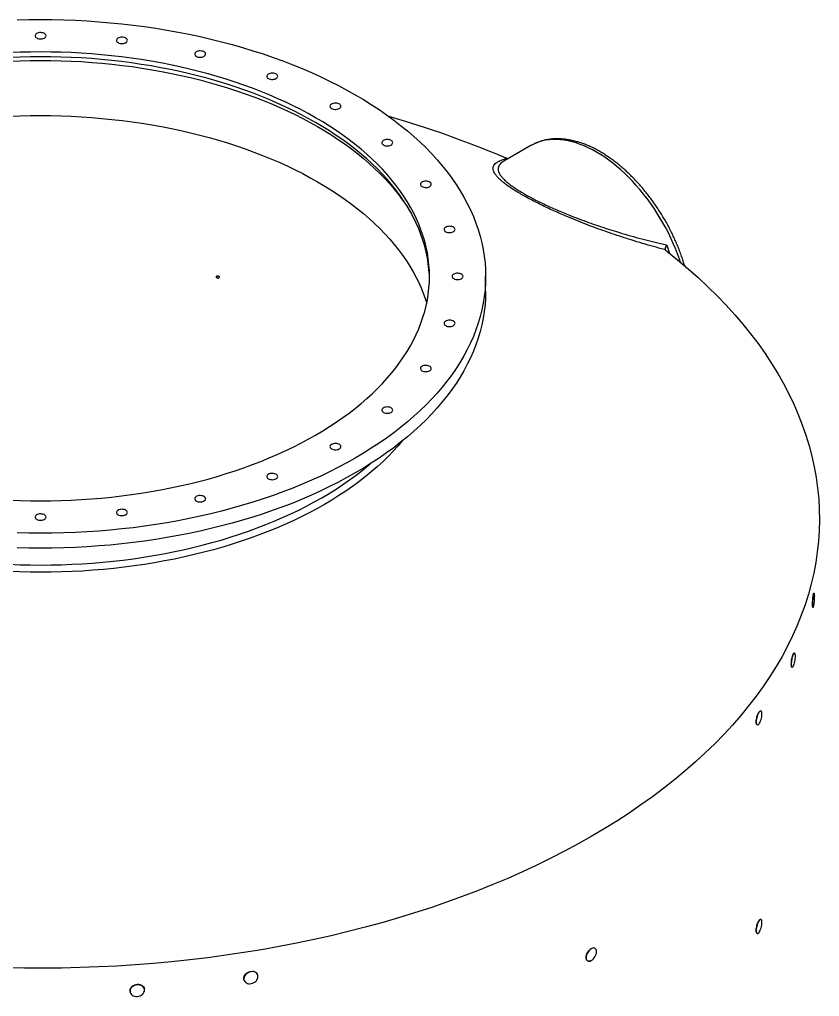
# Model space of a CAD drawing. Header units: millimetres. Extents: x -12403 to 8666, y -15213 to 13435.
# Drawn here: x 6215 to 7345, y 3726 to 5106 of the extents above; entities that cross this region are included whole.
import ezdxf

# ---------------------------------------------------------------- set-up
doc = ezdxf.new("R2010")
doc.units = ezdxf.units.MM

msp = doc.modelspace()

# ---------------------------------------------------------------- linework, layer by layer
at = {"color": 7, "linetype": 'Continuous', "lineweight": 25}
for p, q in [((6937.19, 4927.57), (6899, 4905.52)), ((6903.75, 4909.41), (6905.36, 4909.19)), ((7126.91, 4780.81), (7126.93, 4780.57)), ((6873.42, 4721.87), (6873.42, 4742.9)), ((7336.88, 4295.87), (7336.86, 4295.87)), ((7335.38, 4275.33), (7335.39, 4275.33)), ((7309.13, 4211.15), (7309.12, 4211.16)), ((7305.98, 4190.8), (7306, 4190.79)), ((7261.81, 4129.38), (7261.8, 4129.38)), ((7256.96, 4109.36), (7256.97, 4109.35)), ((7261.81, 3835.01), (7261.8, 3835.02)), ((7256.96, 3814.99), (7256.97, 3814.99)), ((6551.4, 3757.16), (6551.11, 3757.76)), ((6532.58, 3748.76), (6532.86, 3748.17)), ((6371.6, 3732.44), (6371.61, 3732.42)), ((6391.74, 3736.78), (6391.73, 3736.81))]:
    msp.add_line(p, q, dxfattribs=at)
at = {"color": 8, "linetype": 'Continuous', "lineweight": 25}
msp.add_line((7128.99, 4787.23), (7133.18, 4775.03), dxfattribs=at)
at = {"color": 7, "linetype": 'Continuous', "lineweight": 25, "flags": 128}
for points in [[(6212.24, 5105.11), (6228.68, 5105.48), (6245.12, 5105.61), (6261.57, 5105.48), (6278, 5105.11), (6294.42, 5104.49), (6310.8, 5103.62), (6327.13, 5102.5), (6343.41, 5101.14), (6359.62, 5099.53), (6375.75, 5097.68), (6391.8, 5095.58), (6407.74, 5093.25), (6423.57, 5090.67), (6439.28, 5087.85), (6454.85, 5084.8), (6470.28, 5081.51), (6485.56, 5078), (6500.67, 5074.25), (6515.61, 5070.27), (6530.36, 5066.07), (6544.92, 5061.65), (6559.27, 5057.01), (6573.41, 5052.16), (6587.32, 5047.09), (6601, 5041.81), (6614.43, 5036.33), (6627.61, 5030.65), (6640.52, 5024.77), (6653.17, 5018.7), (6665.54, 5012.44), (6677.62, 5006), (6689.4, 4999.37)], [(6239.66, 5079.56), (6240.96, 5078.96), (6242.46, 5078.53), (6244.08, 5078.29), (6245.75, 5078.27), (6247.39, 5078.45), (6248.92, 5078.83), (6250.28, 5079.39), (6251.4, 5080.11), (6252.22, 5080.95), (6252.71, 5081.87), (6252.84, 5082.83), (6252.62, 5083.79), (6252.04, 5084.69), (6251.14, 5085.51), (6249.96, 5086.19), (6248.55, 5086.71), (6246.99, 5087.04), (6245.33, 5087.17), (6243.67, 5087.09), (6242.07, 5086.81), (6240.62, 5086.33), (6239.37, 5085.69), (6238.4, 5084.91), (6237.74, 5084.02), (6237.42, 5083.07), (6237.47, 5082.11), (6237.87, 5081.17), (6238.61, 5080.31), (6239.66, 5079.56)], [(6354.5, 5073.03), (6355.8, 5072.43), (6357.3, 5072), (6358.92, 5071.76), (6360.59, 5071.74), (6362.23, 5071.92), (6363.76, 5072.3), (6365.12, 5072.86), (6366.24, 5073.58), (6367.06, 5074.42), (6367.55, 5075.34), (6367.68, 5076.3), (6367.46, 5077.26), (6366.88, 5078.16), (6365.98, 5078.98), (6364.8, 5079.66), (6363.39, 5080.18), (6361.83, 5080.51), (6360.17, 5080.64), (6358.51, 5080.56), (6356.91, 5080.28), (6355.45, 5079.81), (6354.21, 5079.16), (6353.24, 5078.38), (6352.58, 5077.49), (6352.26, 5076.55), (6352.31, 5075.58), (6352.71, 5074.65), (6353.45, 5073.78), (6354.5, 5073.03)], [(6202.05, 4426.95), (6216.39, 4426.4), (6230.75, 4426.08), (6245.12, 4425.97), (6259.49, 4426.08), (6273.85, 4426.4), (6288.2, 4426.95), (6302.51, 4427.71), (6316.78, 4428.68), (6331, 4429.87), (6345.17, 4431.28), (6359.26, 4432.9), (6373.28, 4434.73), (6387.21, 4436.77), (6401.04, 4439.02), (6414.77, 4441.48), (6428.38, 4444.15), (6441.86, 4447.02), (6455.21, 4450.09), (6468.42, 4453.37), (6481.47, 4456.84), (6494.36, 4460.51), (6507.08, 4464.38), (6519.62, 4468.43), (6531.97, 4472.67), (6544.12, 4477.1), (6556.07, 4481.71), (6567.81, 4486.5), (6579.33, 4491.46), (6590.61, 4496.6), (6601.66, 4501.9), (6612.47, 4507.37), (6623.02, 4513.01), (6633.32, 4518.8), (6643.35, 4524.74), (6653.1, 4530.83), (6662.58, 4537.07), (6671.77, 4543.45), (6680.67, 4549.96), (6689.26, 4556.61), (6697.56, 4563.39), (6705.54, 4570.29), (6713.21, 4577.3), (6720.56, 4584.43), (6727.58, 4591.67), (6734.28, 4599.01), (6740.63, 4606.46), (6746.65, 4613.99), (6752.32, 4621.61), (6757.65, 4629.32), (6762.62, 4637.1), (6767.24, 4644.96), (6771.5, 4652.88), (6775.41, 4660.87), (6778.94, 4668.91), (6782.12, 4677), (6784.92, 4685.14), (6787.35, 4693.32), (6789.42, 4701.53), (6791.1, 4709.77), (6792.42, 4718.03), (6793.36, 4726.31), (6793.92, 4734.6), (6794.11, 4742.9), (6793.92, 4751.19), (6793.36, 4759.48), (6792.42, 4767.76), (6791.1, 4776.02), (6789.42, 4784.26), (6787.35, 4792.47), (6784.92, 4800.65), (6782.12, 4808.79), (6778.94, 4816.88), (6775.41, 4824.92), (6771.5, 4832.91), (6767.24, 4840.83), (6762.62, 4848.69), (6757.65, 4856.47), (6752.32, 4864.18), (6746.65, 4871.8), (6740.63, 4879.33), (6734.28, 4886.78), (6727.58, 4894.12), (6720.56, 4901.36), (6713.21, 4908.49), (6705.54, 4915.5), (6697.56, 4922.4), (6689.26, 4929.18), (6680.67, 4935.83), (6671.77, 4942.34), (6662.58, 4948.72), (6653.1, 4954.96), (6643.35, 4961.05), (6633.32, 4967), (6623.02, 4972.78), (6612.47, 4978.42), (6601.66, 4983.89), (6590.61, 4989.19), (6579.33, 4994.33), (6567.81, 4999.29), (6556.07, 5004.08), (6544.12, 5008.69), (6531.97, 5013.12), (6519.62, 5017.36), (6507.08, 5021.41), (6494.36, 5025.28), (6481.47, 5028.95), (6468.42, 5032.42), (6455.21, 5035.7), (6441.86, 5038.77), (6428.38, 5041.64), (6414.77, 5044.31), (6401.04, 5046.77), (6387.21, 5049.02), (6373.28, 5051.06), (6359.26, 5052.89), (6345.17, 5054.51), (6331, 5055.92), (6316.78, 5057.11), (6302.51, 5058.08), (6288.2, 5058.84), (6273.85, 5059.39), (6259.49, 5059.71), (6245.12, 5059.82), (6230.75, 5059.71), (6216.39, 5059.39), (6202.05, 5058.84)], [(6794.08, 4739.53), (6793.92, 4744.46), (6793.36, 4752.75), (6792.42, 4761.03), (6791.1, 4769.29), (6789.42, 4777.53), (6787.35, 4785.74), (6784.92, 4793.92), (6782.12, 4802.06), (6778.94, 4810.15), (6775.41, 4818.19), (6771.5, 4826.18), (6767.24, 4834.1), (6762.62, 4841.96), (6757.65, 4849.74), (6752.32, 4857.45), (6746.65, 4865.07), (6740.63, 4872.61), (6734.28, 4880.05), (6727.58, 4887.39), (6720.56, 4894.63), (6713.21, 4901.76), (6705.54, 4908.78), (6697.56, 4915.68), (6689.26, 4922.45), (6680.67, 4929.1), (6671.77, 4935.61), (6662.58, 4941.99), (6653.1, 4948.23), (6643.35, 4954.32), (6633.32, 4960.27), (6623.02, 4966.06), (6612.47, 4971.69), (6601.66, 4977.16), (6590.61, 4982.46), (6579.33, 4987.6), (6567.81, 4992.56), (6556.07, 4997.35), (6544.12, 5001.96), (6531.97, 5006.39), (6519.62, 5010.63), (6507.08, 5014.69), (6494.36, 5018.55), (6481.47, 5022.22), (6468.42, 5025.69), (6455.21, 5028.97), (6441.86, 5032.04), (6428.38, 5034.91), (6414.77, 5037.58), (6401.04, 5040.04), (6387.21, 5042.29), (6373.28, 5044.34), (6359.26, 5046.17), (6345.17, 5047.79), (6331, 5049.19), (6316.78, 5050.38), (6302.51, 5051.36), (6288.2, 5052.12), (6273.85, 5052.66), (6259.49, 5052.98), (6245.12, 5053.09), (6230.75, 5052.98), (6216.39, 5052.66), (6202.05, 5052.12)], [(6464.92, 5053.69), (6466.23, 5053.09), (6467.72, 5052.66), (6469.34, 5052.43), (6471.01, 5052.4), (6472.65, 5052.58), (6474.19, 5052.96), (6475.55, 5053.53), (6476.66, 5054.24), (6477.48, 5055.08), (6477.97, 5056.01), (6478.11, 5056.97), (6477.88, 5057.92), (6477.31, 5058.83), (6476.41, 5059.64), (6475.23, 5060.32), (6473.82, 5060.84), (6472.25, 5061.17), (6470.6, 5061.3), (6468.93, 5061.23), (6467.33, 5060.94), (6465.88, 5060.47), (6464.64, 5059.82), (6463.66, 5059.04), (6463, 5058.15), (6462.69, 5057.21), (6462.73, 5056.24), (6463.14, 5055.31), (6463.88, 5054.44), (6464.92, 5053.69)], [(6201.73, 5046.92), (6216.17, 5047.46), (6230.64, 5047.79), (6245.12, 5047.9), (6259.6, 5047.79), (6274.07, 5047.46), (6288.52, 5046.92), (6302.94, 5046.15), (6317.32, 5045.17), (6331.65, 5043.97), (6345.92, 5042.55), (6360.12, 5040.92), (6374.24, 5039.08), (6388.28, 5037.02), (6402.21, 5034.75), (6416.04, 5032.27), (6429.75, 5029.59), (6443.34, 5026.69), (6456.79, 5023.6), (6470.09, 5020.3), (6483.24, 5016.8), (6496.23, 5013.1), (6509.04, 5009.21), (6521.68, 5005.12), (6534.12, 5000.85), (6546.37, 4996.39), (6558.41, 4991.74), (6570.23, 4986.92), (6581.83, 4981.92), (6593.21, 4976.74), (6604.34, 4971.4), (6615.22, 4965.89), (6625.86, 4960.21), (6636.23, 4954.38), (6646.33, 4948.39), (6656.16, 4942.25), (6665.71, 4935.97), (6674.97, 4929.54), (6683.93, 4922.98), (6692.6, 4916.28), (6700.95, 4909.45), (6709, 4902.5), (6716.73, 4895.43), (6724.13, 4888.25), (6731.2, 4880.96), (6737.95, 4873.56), (6744.35, 4866.06), (6750.41, 4858.47), (6756.13, 4850.79), (6761.49, 4843.03), (6766.51, 4835.18), (6768.22, 4832.34)], [(6566.69, 5022.29), (6568, 5021.69), (6569.49, 5021.26), (6571.11, 5021.02), (6572.78, 5021), (6574.42, 5021.18), (6575.96, 5021.56), (6577.31, 5022.12), (6578.43, 5022.84), (6579.25, 5023.68), (6579.74, 5024.6), (6579.88, 5025.56), (6579.65, 5026.52), (6579.08, 5027.42), (6578.18, 5028.24), (6577, 5028.92), (6575.59, 5029.44), (6574.02, 5029.77), (6572.36, 5029.9), (6570.7, 5029.82), (6569.1, 5029.54), (6567.65, 5029.07), (6566.41, 5028.42), (6565.43, 5027.64), (6564.77, 5026.75), (6564.46, 5025.81), (6564.5, 5024.84), (6564.9, 5023.91), (6565.65, 5023.04), (6566.69, 5022.29)], [(6689.4, 4999.37), (6700.87, 4992.57), (6712.04, 4985.6), (6722.89, 4978.46), (6733.4, 4971.16), (6743.59, 4963.7), (6753.43, 4956.09), (6762.92, 4948.34), (6772.06, 4940.44), (6780.84, 4932.41), (6789.25, 4924.25), (6797.28, 4915.97), (6804.94, 4907.56), (6812.22, 4899.05), (6819.1, 4890.42), (6825.6, 4881.7), (6831.69, 4872.88), (6837.38, 4863.97), (6842.67, 4854.98), (6847.55, 4845.91), (6852.01, 4836.77), (6856.06, 4827.57), (6859.69, 4818.31), (6862.9, 4808.99), (6865.69, 4799.64), (6868.05, 4790.24), (6869.98, 4780.81), (6871.49, 4771.35), (6872.56, 4761.88), (6873.21, 4752.39), (6873.42, 4742.9), (6873.21, 4733.4), (6872.56, 4723.91), (6871.49, 4714.44), (6869.98, 4704.98), (6868.05, 4695.55), (6865.69, 4686.15), (6862.9, 4676.8), (6859.69, 4667.48), (6856.06, 4658.22), (6852.01, 4649.02), (6847.55, 4639.88), (6842.67, 4630.81), (6837.38, 4621.82), (6831.69, 4612.91), (6825.6, 4604.09), (6819.1, 4595.37), (6812.22, 4586.74), (6804.94, 4578.23), (6797.28, 4569.82), (6789.25, 4561.54), (6780.84, 4553.38), (6772.06, 4545.35), (6762.92, 4537.45), (6753.43, 4529.7), (6743.59, 4522.09), (6733.4, 4514.63), (6722.89, 4507.33), (6712.04, 4500.19), (6700.87, 4493.22), (6689.4, 4486.42), (6677.62, 4479.79), (6665.54, 4473.35), (6653.17, 4467.09), (6640.52, 4461.02), (6627.61, 4455.14), (6614.43, 4449.46), (6601, 4443.98), (6587.32, 4438.7), (6573.41, 4433.63), (6559.27, 4428.78), (6544.92, 4424.14), (6530.36, 4419.72), (6515.61, 4415.52), (6500.67, 4411.54), (6485.56, 4407.79), (6470.28, 4404.28), (6454.85, 4400.99), (6439.28, 4397.94), (6423.57, 4395.12), (6407.74, 4392.54), (6391.8, 4390.21), (6375.75, 4388.11), (6359.62, 4386.26), (6343.41, 4384.65), (6327.13, 4383.29), (6310.8, 4382.17), (6294.42, 4381.3), (6278, 4380.68), (6261.57, 4380.31), (6245.12, 4380.19), (6228.68, 4380.31), (6212.24, 4380.68)], [(6655.89, 4980.03), (6657.2, 4979.42), (6658.69, 4979), (6660.31, 4978.76), (6661.98, 4978.74), (6663.62, 4978.92), (6665.16, 4979.3), (6666.52, 4979.86), (6667.63, 4980.58), (6668.45, 4981.42), (6668.94, 4982.34), (6669.08, 4983.3), (6668.85, 4984.26), (6668.28, 4985.16), (6667.38, 4985.98), (6666.2, 4986.66), (6664.79, 4987.18), (6663.22, 4987.51), (6661.57, 4987.64), (6659.9, 4987.56), (6658.3, 4987.28), (6656.85, 4986.8), (6655.61, 4986.16), (6654.63, 4985.38), (6653.97, 4984.49), (6653.66, 4983.54), (6653.7, 4982.58), (6654.11, 4981.64), (6654.85, 4980.78), (6655.89, 4980.03)], [(6201.73, 4969.02), (6216.17, 4969.57), (6230.64, 4969.9), (6245.12, 4970.01), (6259.6, 4969.9), (6274.07, 4969.57), (6288.52, 4969.02), (6302.94, 4968.26), (6317.32, 4967.27), (6331.65, 4966.07), (6345.92, 4964.66), (6360.12, 4963.03), (6374.24, 4961.18), (6388.28, 4959.13), (6402.21, 4956.86), (6416.04, 4954.38), (6429.75, 4951.69), (6443.34, 4948.8), (6456.79, 4945.7), (6470.09, 4942.4), (6483.24, 4938.9), (6496.23, 4935.2), (6509.04, 4931.31), (6521.68, 4927.23), (6534.12, 4922.95), (6546.37, 4918.49), (6558.41, 4913.85), (6570.23, 4909.02), (6581.83, 4904.02), (6593.21, 4898.85), (6604.34, 4893.5), (6615.22, 4887.99), (6625.86, 4882.32), (6636.23, 4876.48)], [(6729.1, 4928.53), (6730.4, 4927.93), (6731.9, 4927.5), (6733.52, 4927.27), (6735.19, 4927.24), (6736.83, 4927.42), (6738.36, 4927.81), (6739.72, 4928.37), (6740.84, 4929.09), (6741.66, 4929.93), (6742.15, 4930.85), (6742.28, 4931.81), (6742.06, 4932.76), (6741.48, 4933.67), (6740.58, 4934.48), (6739.4, 4935.16), (6737.99, 4935.68), (6736.43, 4936.02), (6734.77, 4936.15), (6733.11, 4936.07), (6731.51, 4935.78), (6730.06, 4935.31), (6728.81, 4934.67), (6727.84, 4933.88), (6727.18, 4933), (6726.86, 4932.05), (6726.91, 4931.09), (6727.31, 4930.15), (6728.05, 4929.29), (6729.1, 4928.53)], [(6636.23, 4876.48), (6646.33, 4870.5), (6656.16, 4864.36), (6665.71, 4858.07), (6674.97, 4851.65), (6683.93, 4845.08), (6692.6, 4838.38), (6700.95, 4831.56), (6709, 4824.61), (6716.73, 4817.54), (6724.13, 4810.35), (6731.2, 4803.06), (6737.95, 4795.66), (6744.35, 4788.17), (6750.41, 4780.57), (6756.13, 4772.89), (6761.49, 4765.13), (6766.51, 4757.29), (6771.16, 4749.37), (6775.45, 4741.39), (6779.39, 4733.34), (6782.95, 4725.24), (6786.15, 4717.09), (6788.97, 4708.89), (6790.17, 4705.01)], [(6783.5, 4869.78), (6784.8, 4869.18), (6786.3, 4868.75), (6787.92, 4868.52), (6789.59, 4868.49), (6791.23, 4868.67), (6792.76, 4869.06), (6794.12, 4869.62), (6795.23, 4870.34), (6796.06, 4871.18), (6796.55, 4872.1), (6796.68, 4873.06), (6796.46, 4874.01), (6795.88, 4874.92), (6794.98, 4875.73), (6793.8, 4876.41), (6792.39, 4876.93), (6790.82, 4877.27), (6789.17, 4877.4), (6787.5, 4877.32), (6785.91, 4877.03), (6784.45, 4876.56), (6783.21, 4875.92), (6782.23, 4875.13), (6781.57, 4874.25), (6781.26, 4873.3), (6781.3, 4872.34), (6781.71, 4871.4), (6782.45, 4870.54), (6783.5, 4869.78)], [(6816.99, 4806.04), (6818.3, 4805.43), (6819.79, 4805), (6821.41, 4804.77), (6823.08, 4804.75), (6824.72, 4804.93), (6826.26, 4805.31), (6827.61, 4805.87), (6828.73, 4806.59), (6829.55, 4807.43), (6830.04, 4808.35), (6830.18, 4809.31), (6829.95, 4810.27), (6829.38, 4811.17), (6828.48, 4811.98), (6827.3, 4812.67), (6825.89, 4813.19), (6824.32, 4813.52), (6822.67, 4813.65), (6821, 4813.57), (6819.4, 4813.29), (6817.95, 4812.81), (6816.71, 4812.17), (6815.73, 4811.39), (6815.07, 4810.5), (6814.76, 4809.55), (6814.8, 4808.59), (6815.21, 4807.65), (6815.95, 4806.79), (6816.99, 4806.04)], [(7129.09, 4778.35), (7144.34, 4766.15), (7159.09, 4753.74), (7173.32, 4741.14), (7187.03, 4728.34), (7200.21, 4715.36), (7212.85, 4702.2), (7224.95, 4688.88), (7236.5, 4675.39), (7247.49, 4661.75), (7257.92, 4647.96), (7267.78, 4634.03), (7277.07, 4619.97), (7285.78, 4605.79), (7293.9, 4591.49), (7301.43, 4577.09), (7308.37, 4562.58), (7314.71, 4547.99), (7320.45, 4533.31), (7325.58, 4518.56), (7330.11, 4503.75), (7334.03, 4488.87), (7337.34, 4473.95), (7340.03, 4458.98), (7342.11, 4443.98), (7343.57, 4428.96), (7344.41, 4413.92), (7344.64, 4398.88), (7344.25, 4383.83), (7343.24, 4368.8), (7341.62, 4353.78), (7339.38, 4338.79), (7336.52, 4323.84), (7333.05, 4308.92), (7328.97, 4294.06), (7324.28, 4279.26), (7318.98, 4264.53), (7313.08, 4249.88), (7306.58, 4235.31), (7299.49, 4220.83), (7291.8, 4206.45), (7283.52, 4192.18), (7274.66, 4178.03), (7265.22, 4164.01), (7255.21, 4150.12), (7244.63, 4136.37), (7233.49, 4122.77), (7221.79, 4109.32), (7209.55, 4096.04), (7196.76, 4082.93), (7183.44, 4069.99), (7169.59, 4057.25), (7155.22, 4044.7), (7140.34, 4032.34), (7124.96, 4020.2), (7109.08, 4008.26), (7092.72, 3996.55), (7075.88, 3985.07), (7058.58, 3973.82), (7040.81, 3962.81), (7022.6, 3952.04), (7003.96, 3941.53), (6984.88, 3931.28), (6965.4, 3921.29), (6945.5, 3911.57), (6925.22, 3902.12), (6904.55, 3892.95), (6883.51, 3884.07), (6862.11, 3875.48), (6840.36, 3867.19), (6818.28, 3859.2), (6795.88, 3851.5), (6773.17, 3844.12), (6750.16, 3837.05), (6726.87, 3830.3), (6703.31, 3823.87), (6679.49, 3817.76), (6655.43, 3811.98), (6631.13, 3806.53), (6606.62, 3801.42), (6581.91, 3796.64), (6557.01, 3792.2), (6531.93, 3788.11), (6506.69, 3784.35), (6481.3, 3780.95), (6455.78, 3777.89), (6430.14, 3775.18), (6404.4, 3772.83), (6378.57, 3770.82), (6352.66, 3769.18), (6326.7, 3767.88), (6300.69, 3766.94), (6274.64, 3766.36), (6248.58, 3766.14), (6222.52, 3766.27), (6196.47, 3766.75)], [(6828.3, 4739.74), (6829.61, 4739.14), (6831.1, 4738.71), (6832.72, 4738.48), (6834.39, 4738.45), (6836.03, 4738.63), (6837.57, 4739.01), (6838.93, 4739.58), (6840.04, 4740.29), (6840.86, 4741.13), (6841.35, 4742.05), (6841.49, 4743.02), (6841.26, 4743.97), (6840.69, 4744.88), (6839.79, 4745.69), (6838.61, 4746.37), (6837.2, 4746.89), (6835.63, 4747.22), (6833.98, 4747.35), (6832.31, 4747.27), (6830.71, 4746.99), (6829.26, 4746.52), (6828.02, 4745.87), (6827.04, 4745.09), (6826.38, 4744.2), (6826.07, 4743.26), (6826.11, 4742.29), (6826.52, 4741.36), (6827.26, 4740.49), (6828.3, 4739.74)], [(6873.42, 4721.87), (6873.21, 4712.37), (6872.56, 4702.89), (6871.49, 4693.41), (6869.98, 4683.96), (6868.05, 4674.53), (6865.69, 4665.13), (6862.9, 4655.77), (6859.69, 4646.46), (6856.06, 4637.2), (6852.01, 4627.99), (6847.55, 4618.85), (6842.67, 4609.79), (6837.38, 4600.79), (6831.69, 4591.89), (6825.6, 4583.07), (6819.1, 4574.34), (6812.22, 4565.72), (6804.94, 4557.2), (6797.28, 4548.8), (6789.25, 4540.51), (6780.84, 4532.35), (6772.06, 4524.32), (6762.92, 4516.43), (6753.43, 4508.67), (6743.59, 4501.07), (6733.4, 4493.61), (6722.89, 4486.31), (6712.04, 4479.17), (6700.87, 4472.2), (6689.4, 4465.39), (6677.62, 4458.77), (6665.54, 4452.32), (6653.17, 4446.06), (6640.52, 4439.99), (6627.61, 4434.11), (6614.43, 4428.43), (6601, 4422.95), (6587.32, 4417.68), (6573.41, 4412.61), (6559.27, 4407.75), (6544.92, 4403.11), (6530.36, 4398.69), (6515.61, 4394.49), (6500.67, 4390.52), (6485.56, 4386.77), (6470.28, 4383.25), (6454.85, 4379.96), (6439.28, 4376.91), (6423.57, 4374.1), (6407.74, 4371.52), (6391.8, 4369.18), (6375.75, 4367.09), (6359.62, 4365.23), (6343.41, 4363.63), (6327.13, 4362.26), (6310.8, 4361.15), (6294.42, 4360.28), (6278, 4359.66), (6261.57, 4359.28), (6245.12, 4359.16), (6228.68, 4359.28), (6212.24, 4359.66)], [(6816.99, 4673.45), (6818.3, 4672.84), (6819.79, 4672.41), (6821.41, 4672.18), (6823.08, 4672.16), (6824.72, 4672.34), (6826.26, 4672.72), (6827.61, 4673.28), (6828.73, 4674), (6829.55, 4674.84), (6830.04, 4675.76), (6830.18, 4676.72), (6829.95, 4677.68), (6829.38, 4678.58), (6828.48, 4679.39), (6827.3, 4680.08), (6825.89, 4680.6), (6824.32, 4680.93), (6822.67, 4681.06), (6821, 4680.98), (6819.4, 4680.7), (6817.95, 4680.22), (6816.71, 4679.58), (6815.73, 4678.79), (6815.07, 4677.91), (6814.76, 4676.96), (6814.8, 4676), (6815.21, 4675.06), (6815.95, 4674.2), (6816.99, 4673.45)], [(6783.5, 4609.7), (6784.8, 4609.1), (6786.3, 4608.67), (6787.92, 4608.43), (6789.59, 4608.41), (6791.23, 4608.59), (6792.76, 4608.97), (6794.12, 4609.53), (6795.23, 4610.25), (6796.06, 4611.09), (6796.55, 4612.01), (6796.68, 4612.97), (6796.46, 4613.93), (6795.88, 4614.83), (6794.98, 4615.65), (6793.8, 4616.33), (6792.39, 4616.85), (6790.82, 4617.18), (6789.17, 4617.31), (6787.5, 4617.23), (6785.91, 4616.95), (6784.45, 4616.47), (6783.21, 4615.83), (6782.23, 4615.05), (6781.57, 4614.16), (6781.26, 4613.21), (6781.3, 4612.25), (6781.71, 4611.31), (6782.45, 4610.45), (6783.5, 4609.7)], [(6729.1, 4550.95), (6730.4, 4550.35), (6731.9, 4549.92), (6733.52, 4549.68), (6735.19, 4549.66), (6736.83, 4549.84), (6738.36, 4550.22), (6739.72, 4550.78), (6740.84, 4551.5), (6741.66, 4552.34), (6742.15, 4553.26), (6742.28, 4554.22), (6742.06, 4555.18), (6741.48, 4556.08), (6740.58, 4556.9), (6739.4, 4557.58), (6737.99, 4558.1), (6736.43, 4558.43), (6734.77, 4558.56), (6733.11, 4558.48), (6731.51, 4558.2), (6730.06, 4557.72), (6728.81, 4557.08), (6727.84, 4556.3), (6727.18, 4555.41), (6726.86, 4554.46), (6726.91, 4553.5), (6727.31, 4552.56), (6728.05, 4551.7), (6729.1, 4550.95)], [(6655.89, 4499.45), (6657.2, 4498.85), (6658.69, 4498.42), (6660.31, 4498.19), (6661.98, 4498.16), (6663.62, 4498.34), (6665.16, 4498.73), (6666.52, 4499.29), (6667.63, 4500.01), (6668.45, 4500.85), (6668.94, 4501.77), (6669.08, 4502.73), (6668.85, 4503.68), (6668.28, 4504.59), (6667.38, 4505.4), (6666.2, 4506.08), (6664.79, 4506.6), (6663.22, 4506.94), (6661.57, 4507.07), (6659.9, 4506.99), (6658.3, 4506.7), (6656.85, 4506.23), (6655.61, 4505.59), (6654.63, 4504.8), (6653.97, 4503.92), (6653.66, 4502.97), (6653.7, 4502.01), (6654.11, 4501.07), (6654.85, 4500.21), (6655.89, 4499.45)], [(6566.69, 4457.19), (6568, 4456.59), (6569.49, 4456.16), (6571.11, 4455.93), (6572.78, 4455.9), (6574.42, 4456.08), (6575.96, 4456.47), (6577.31, 4457.03), (6578.43, 4457.75), (6579.25, 4458.58), (6579.74, 4459.51), (6579.88, 4460.47), (6579.65, 4461.42), (6579.08, 4462.33), (6578.18, 4463.14), (6577, 4463.82), (6575.59, 4464.34), (6574.02, 4464.67), (6572.36, 4464.81), (6570.7, 4464.73), (6569.1, 4464.44), (6567.65, 4463.97), (6566.41, 4463.33), (6565.43, 4462.54), (6564.77, 4461.66), (6564.46, 4460.71), (6564.5, 4459.75), (6564.9, 4458.81), (6565.65, 4457.95), (6566.69, 4457.19)], [(6464.92, 4425.79), (6466.23, 4425.19), (6467.72, 4424.76), (6469.34, 4424.53), (6471.01, 4424.5), (6472.65, 4424.68), (6474.19, 4425.06), (6475.55, 4425.63), (6476.66, 4426.34), (6477.48, 4427.18), (6477.97, 4428.1), (6478.11, 4429.07), (6477.88, 4430.02), (6477.31, 4430.93), (6476.41, 4431.74), (6475.23, 4432.42), (6473.82, 4432.94), (6472.25, 4433.27), (6470.6, 4433.4), (6468.93, 4433.32), (6467.33, 4433.04), (6465.88, 4432.57), (6464.64, 4431.92), (6463.66, 4431.14), (6463, 4430.25), (6462.69, 4429.31), (6462.73, 4428.34), (6463.14, 4427.41), (6463.88, 4426.54), (6464.92, 4425.79)], [(6239.66, 4399.92), (6240.96, 4399.32), (6242.46, 4398.89), (6244.08, 4398.66), (6245.75, 4398.63), (6247.39, 4398.81), (6248.92, 4399.2), (6250.28, 4399.76), (6251.4, 4400.48), (6252.22, 4401.32), (6252.71, 4402.24), (6252.84, 4403.2), (6252.62, 4404.15), (6252.04, 4405.06), (6251.14, 4405.87), (6249.96, 4406.55), (6248.55, 4407.07), (6246.99, 4407.41), (6245.33, 4407.54), (6243.67, 4407.46), (6242.07, 4407.17), (6240.62, 4406.7), (6239.37, 4406.06), (6238.4, 4405.27), (6237.74, 4404.39), (6237.42, 4403.44), (6237.47, 4402.48), (6237.87, 4401.54), (6238.61, 4400.68), (6239.66, 4399.92)], [(6354.5, 4406.45), (6355.8, 4405.85), (6357.3, 4405.42), (6358.92, 4405.19), (6360.59, 4405.16), (6362.23, 4405.34), (6363.76, 4405.73), (6365.12, 4406.29), (6366.24, 4407.01), (6367.06, 4407.84), (6367.55, 4408.77), (6367.68, 4409.73), (6367.46, 4410.68), (6366.88, 4411.59), (6365.98, 4412.4), (6364.8, 4413.08), (6363.39, 4413.6), (6361.83, 4413.93), (6360.17, 4414.07), (6358.51, 4413.99), (6356.91, 4413.7), (6355.45, 4413.23), (6354.21, 4412.59), (6353.24, 4411.8), (6352.58, 4410.92), (6352.26, 4409.97), (6352.31, 4409.01), (6352.71, 4408.07), (6353.45, 4407.21), (6354.5, 4406.45)], [(7336.14, 4277.19), (7335.89, 4276.2), (7335.65, 4275.57), (7335.42, 4275.33), (7335.23, 4275.48), (7335.07, 4276.02), (7334.95, 4276.93), (7334.88, 4278.17), (7334.86, 4279.7), (7334.88, 4281.45), (7334.95, 4283.37), (7335.07, 4285.37), (7335.23, 4287.38), (7335.42, 4289.32), (7335.65, 4291.11), (7335.89, 4292.7), (7336.14, 4294.01)], [(7336.14, 4294.01), (7336.38, 4295), (7336.62, 4295.63), (7336.85, 4295.87), (7337.04, 4295.72), (7337.2, 4295.18), (7337.32, 4294.27), (7337.39, 4293.03), (7337.41, 4291.5), (7337.39, 4289.75), (7337.32, 4287.83), (7337.2, 4285.83), (7337.04, 4283.83), (7336.85, 4281.89), (7336.62, 4280.09), (7336.38, 4278.5), (7336.14, 4277.19)], [(7307.57, 4192.56), (7307.05, 4191.6), (7306.55, 4191.01), (7306.09, 4190.79), (7305.69, 4190.96), (7305.36, 4191.52), (7305.12, 4192.45), (7304.96, 4193.7), (7304.91, 4195.23), (7304.96, 4196.98), (7305.12, 4198.88), (7305.36, 4200.87), (7305.69, 4202.86), (7306.09, 4204.78), (7306.55, 4206.55), (7307.05, 4208.1), (7307.57, 4209.38)], [(7307.57, 4209.38), (7308.08, 4210.34), (7308.58, 4210.94), (7309.04, 4211.16), (7309.44, 4210.98), (7309.77, 4210.42), (7310.02, 4209.5), (7310.17, 4208.25), (7310.22, 4206.72), (7310.17, 4204.97), (7310.02, 4203.06), (7309.77, 4201.08), (7309.44, 4199.09), (7309.04, 4197.17), (7308.58, 4195.4), (7308.08, 4193.85), (7307.57, 4192.56)], [(7259.39, 4127.77), (7258.62, 4126.54), (7257.87, 4125.04), (7257.18, 4123.31), (7256.58, 4121.43), (7256.09, 4119.48), (7255.72, 4117.52), (7255.49, 4115.63), (7255.42, 4113.88), (7255.49, 4112.34), (7255.72, 4111.08), (7256.09, 4110.13), (7256.58, 4109.54), (7257.18, 4109.32), (7257.87, 4109.5), (7258.62, 4110.05), (7259.39, 4110.95)], [(7259.39, 4110.95), (7260.17, 4112.19), (7260.92, 4113.69), (7261.6, 4115.42), (7262.21, 4117.3), (7262.7, 4119.25), (7263.07, 4121.21), (7263.29, 4123.1), (7263.37, 4124.85), (7263.29, 4126.39), (7263.07, 4127.65), (7262.7, 4128.6), (7262.21, 4129.19), (7261.6, 4129.4), (7260.92, 4129.23), (7260.17, 4128.68), (7259.39, 4127.77)], [(7259.39, 3816.59), (7260.17, 3817.82), (7260.92, 3819.33), (7261.6, 3821.06), (7262.21, 3822.93), (7262.7, 3824.89), (7263.07, 3826.85), (7263.29, 3828.74), (7263.37, 3830.49), (7263.29, 3832.02), (7263.07, 3833.29), (7262.7, 3834.23), (7262.21, 3834.83), (7261.6, 3835.04), (7260.92, 3834.87), (7260.17, 3834.32), (7259.39, 3833.41)], [(7259.39, 3833.41), (7258.62, 3832.18), (7257.87, 3830.67), (7257.18, 3828.95), (7256.58, 3827.07), (7256.09, 3825.11), (7255.72, 3823.15), (7255.49, 3821.26), (7255.42, 3819.52), (7255.49, 3817.98), (7255.72, 3816.72), (7256.09, 3815.77), (7256.58, 3815.18), (7257.18, 3814.96), (7257.87, 3815.13), (7258.62, 3815.68), (7259.39, 3816.59)], [(7022.6, 3793.65), (7021.18, 3792.67), (7019.82, 3791.4), (7018.56, 3789.89), (7017.45, 3788.21), (7016.55, 3786.41), (7015.87, 3784.57), (7015.46, 3782.75), (7015.32, 3781.03), (7015.46, 3779.47), (7015.87, 3778.13), (7016.55, 3777.07), (7017.45, 3776.32), (7018.56, 3775.91), (7019.82, 3775.86), (7021.18, 3776.17), (7022.6, 3776.83)], [(7022.6, 3776.83), (7024.02, 3777.81), (7025.39, 3779.08), (7026.65, 3780.58), (7027.75, 3782.26), (7028.66, 3784.06), (7029.33, 3785.9), (7029.75, 3787.72), (7029.89, 3789.44), (7029.75, 3791), (7029.33, 3792.34), (7028.66, 3793.41), (7027.75, 3794.16), (7026.65, 3794.57), (7025.39, 3794.62), (7024.02, 3794.31), (7022.6, 3793.65)], [(6552.05, 3754.27), (6551.87, 3755.83), (6551.34, 3757.28), (6550.47, 3758.56), (6549.31, 3759.63), (6547.88, 3760.45), (6546.25, 3760.98), (6544.47, 3761.22), (6542.6, 3761.14), (6540.72, 3760.76), (6538.89, 3760.09), (6537.17, 3759.15), (6535.64, 3757.97), (6534.33, 3756.6), (6533.32, 3755.09), (6532.61, 3753.49), (6532.26, 3751.87), (6532.26, 3750.27), (6532.61, 3748.76), (6533.32, 3747.38), (6534.33, 3746.2), (6535.64, 3745.26), (6537.17, 3744.58), (6538.89, 3744.19), (6540.72, 3744.11), (6542.6, 3744.34), (6544.47, 3744.87), (6546.25, 3745.68), (6547.88, 3746.75), (6549.31, 3748.02), (6550.47, 3749.47), (6551.34, 3751.03), (6551.87, 3752.65), (6552.05, 3754.27)], [(6381.67, 3743.01), (6379.68, 3742.7), (6377.76, 3742.09), (6375.99, 3741.18), (6374.44, 3740.03), (6373.17, 3738.66), (6372.23, 3737.14), (6371.65, 3735.52), (6371.45, 3733.86), (6371.65, 3732.24), (6372.23, 3730.7), (6373.17, 3729.31), (6374.44, 3728.13), (6375.99, 3727.2), (6377.76, 3726.55), (6379.68, 3726.21), (6381.67, 3726.19)], [(6381.67, 3726.19), (6383.67, 3726.5), (6385.58, 3727.11), (6387.35, 3728.02), (6388.9, 3729.18), (6390.17, 3730.54), (6391.11, 3732.06), (6391.7, 3733.68), (6391.89, 3735.34), (6391.7, 3736.97), (6391.11, 3738.5), (6390.17, 3739.89), (6388.9, 3741.07), (6387.35, 3742), (6385.58, 3742.65), (6383.67, 3742.99), (6381.67, 3743.01)]]:
    msp.add_lwpolyline(points, dxfattribs=at)
at = {"color": 8, "linetype": 'Continuous', "lineweight": 25, "flags": 128}
for points in [[(7148.63, 4762.6), (7147.09, 4767.17), (7144.38, 4774.66), (7141.44, 4782.13), (7138.28, 4789.57), (7134.91, 4796.97), (7131.34, 4804.31), (7127.57, 4811.58), (7123.61, 4818.75), (7119.46, 4825.83), (7115.14, 4832.79), (7110.65, 4839.63), (7106, 4846.32), (7101.21, 4852.85), (7096.27, 4859.22), (7091.21, 4865.41), (7086.02, 4871.4), (7080.72, 4877.19), (7075.33, 4882.77), (7069.85, 4888.12), (7064.28, 4893.23), (7058.65, 4898.09), (7052.97, 4902.7), (7047.24, 4907.04), (7041.47, 4911.11), (7035.69, 4914.89), (7029.89, 4918.39), (7024.09, 4921.59), (7018.3, 4924.48), (7012.54, 4927.07), (7006.8, 4929.35), (7001.12, 4931.31), (6995.49, 4932.94), (6989.93, 4934.25), (6984.44, 4935.24), (6979.05, 4935.89), (6973.75, 4936.21), (6968.57, 4936.21), (6963.5, 4935.87), (6958.57, 4935.2), (6953.77, 4934.2), (6949.12, 4932.87), (6944.64, 4931.22), (6940.31, 4929.25), (6937.19, 4927.57)], [(6755.73, 4510.52), (6749.88, 4503.69), (6742.97, 4496.11), (6735.73, 4488.64), (6728.14, 4481.28), (6720.23, 4474.04), (6711.99, 4466.92), (6703.43, 4459.93), (6694.56, 4453.07), (6685.38, 4446.35), (6675.89, 4439.77), (6666.11, 4433.33), (6656.05, 4427.04), (6645.7, 4420.91), (6635.07, 4414.94), (6624.18, 4409.13), (6613.03, 4403.48), (6601.63, 4398.01), (6589.99, 4392.71), (6578.1, 4387.58), (6565.99, 4382.64), (6553.66, 4377.89), (6541.12, 4373.32), (6528.37, 4368.94), (6515.43, 4364.76), (6502.31, 4360.77), (6489.01, 4356.98), (6475.54, 4353.4), (6461.91, 4350.02), (6448.14, 4346.85), (6434.22, 4343.88), (6420.18, 4341.13), (6406.02, 4338.59), (6391.74, 4336.27), (6377.37, 4334.16), (6362.9, 4332.27), (6348.36, 4330.6), (6333.74, 4329.15), (6319.07, 4327.92), (6304.34, 4326.92), (6289.57, 4326.13), (6274.77, 4325.57), (6259.95, 4325.24), (6245.12, 4325.12), (6230.29, 4325.24), (6215.47, 4325.57), (6200.67, 4326.13)], [(6201.08, 4336.38), (6215.74, 4335.83), (6230.43, 4335.49), (6245.12, 4335.38), (6259.82, 4335.49), (6274.5, 4335.83), (6289.16, 4336.38), (6303.8, 4337.16), (6318.39, 4338.15), (6332.94, 4339.37), (6347.42, 4340.81), (6361.83, 4342.46), (6376.17, 4344.34), (6390.41, 4346.42), (6404.55, 4348.73), (6418.59, 4351.24), (6432.5, 4353.97), (6446.29, 4356.91), (6459.94, 4360.05), (6473.44, 4363.4), (6486.79, 4366.95), (6499.97, 4370.7), (6512.98, 4374.65), (6525.8, 4378.8), (6538.43, 4383.14), (6550.86, 4387.66), (6563.07, 4392.38), (6575.08, 4397.27), (6586.85, 4402.35), (6598.39, 4407.6), (6609.69, 4413.02), (6620.74, 4418.62), (6631.53, 4424.38), (6642.06, 4430.3), (6652.31, 4436.37), (6662.29, 4442.6), (6671.98, 4448.98), (6681.37, 4455.5), (6690.47, 4462.17), (6699.26, 4468.96), (6707.75, 4475.89), (6710.31, 4478.06)]]:
    msp.add_lwpolyline(points, dxfattribs=at)
at = {"color": 7, "linetype": 'Continuous', "lineweight": 25}
for centre, radius, start, end in [((6347.93, 3612.76), 1410.52, 67.00274, 73.98736), ((6495.34, 4742.49), 2.03, 167.55895, 268.01297), ((6495.67, 4742.1), 1.68, 256.52168, 334.18901)]:
    msp.add_arc(centre, radius, start, end, dxfattribs=at)
for points, knots in [([(7154.43, 4757.66), (7153.74, 4759.96), (7152.33, 4764.64), (7149.94, 4771.69), (7147.34, 4778.79), (7144.53, 4785.88), (7141.52, 4792.93), (7138.32, 4799.93), (7134.94, 4806.88), (7131.37, 4813.76), (7127.63, 4820.56), (7123.71, 4827.26), (7119.64, 4833.86), (7115.41, 4840.35), (7111.04, 4846.71), (7106.52, 4852.93), (7101.88, 4859.01), (7097.1, 4864.92), (7092.21, 4870.67), (7087.21, 4876.24), (7082.11, 4881.62), (7076.91, 4886.8), (7071.63, 4891.78), (7066.27, 4896.54), (7060.85, 4901.08), (7055.36, 4905.38), (7049.82, 4909.44), (7044.24, 4913.26), (7038.63, 4916.81), (7032.99, 4920.11), (7027.34, 4923.13), (7021.68, 4925.87), (7016.03, 4928.33), (7010.39, 4930.5), (7004.78, 4932.37), (6999.2, 4933.95), (6993.67, 4935.21), (6988.2, 4936.17), (6982.8, 4936.82), (6977.49, 4937.15), (6972.27, 4937.17), (6967.15, 4936.88), (6962.16, 4936.28), (6957.29, 4935.38), (6952.57, 4934.17), (6947.98, 4932.67), (6943.56, 4930.86), (6939.96, 4929.15), (6937.9, 4927.93), (6937.2, 4927.52)], [0, 0, 0, 0, 0.0210141, 0.042636, 0.0642485, 0.085853, 0.1074505, 0.1290426, 0.1506307, 0.172215, 0.1937976, 0.21538, 0.2369627, 0.2585473, 0.2801343, 0.3017258, 0.3233225, 0.3449262, 0.3665375, 0.3881582, 0.4097892, 0.4314318, 0.4530869, 0.4747553, 0.496438, 0.5181351, 0.5398467, 0.5615727, 0.5833118, 0.6050625, 0.6268219, 0.6485863, 0.6703484, 0.6921006, 0.7138337, 0.7355366, 0.7571962, 0.7787983, 0.8003279, 0.8217699, 0.8431106, 0.864339, 0.8854484, 0.9064376, 0.9273105, 0.9480779, 0.9687566, 0.9893677, 1, 1, 1, 1]), ([(6903.75, 4909.41), (6903.21, 4909.59), (6902.12, 4909.95), (6900.51, 4910.55), (6899.51, 4910.96), (6899, 4911.18)], [0, 0, 0, 0, 0.31818942, 0.64757129, 1, 1, 1, 1]), ([(7126.93, 4780.57), (7126.57, 4780.67), (7124.89, 4781.11), (7118.17, 4782.89), (7106.62, 4786.07), (7090.99, 4790.62), (7075.03, 4795.52), (7059.81, 4800.47), (7045.38, 4805.38), (7031.83, 4810.22), (7018.11, 4815.33), (7004.34, 4820.7), (6992.01, 4825.74), (6981.2, 4830.35), (6971.91, 4834.46), (6962.74, 4838.65), (6953.8, 4842.9), (6945.17, 4847.18), (6936.93, 4851.44), (6929.15, 4855.67), (6921.87, 4859.83), (6915.19, 4863.86), (6909.19, 4867.74), (6903.85, 4871.45), (6899.18, 4874.97), (6894.82, 4878.6), (6891, 4882.24), (6887.88, 4885.84), (6885.7, 4889.12), (6884.26, 4892.36), (6883.74, 4895.48), (6884.28, 4898.44), (6885.81, 4901.03), (6888.21, 4903.29), (6891.75, 4905.5), (6896.67, 4907.55), (6901.13, 4908.81), (6903.61, 4909.38), (6903.75, 4909.41)], [0, 0, 0, 0, 0.0028037, 0.0132975, 0.0529667, 0.0926869, 0.1323858, 0.1720262, 0.2040503, 0.2362036, 0.2683522, 0.300411, 0.3323556, 0.3541812, 0.3761098, 0.3980491, 0.4199311, 0.4417176, 0.4633936, 0.4851651, 0.5069326, 0.5286029, 0.5502354, 0.5719519, 0.5936835, 0.6153366, 0.643028, 0.6708172, 0.69864, 0.7263774, 0.7613824, 0.7964822, 0.8316564, 0.8668348, 0.9019057, 0.9495481, 0.9971963, 1, 1, 1, 1]), ([(7128.99, 4787.23), (7128.99, 4787.23), (7128.41, 4786.34), (7127.44, 4784.58), (7126.65, 4782.41), (7126.81, 4781.52), (7126.88, 4781.17)], [0, 0, 0, 0, 0.002241, 0.365754, 0.7483181, 1, 1, 1, 1]), ([(7129.09, 4778.35), (7128.45, 4778.88), (7127.47, 4779.7), (7127.07, 4780.35), (7126.93, 4780.57)], [0, 0, 0, 0, 0.6481322, 1, 1, 1, 1]), ([(6495.27, 4740.47), (6495.11, 4740.5), (6494.73, 4740.57), (6494.15, 4740.87), (6493.71, 4741.27), (6493.4, 4741.74), (6493.24, 4742.24), (6493.28, 4742.81), (6493.55, 4743.31), (6494.01, 4743.67), (6494.61, 4743.87), (6495.06, 4743.84), (6495.27, 4743.83)], [0, 0, 0, 0, 0.0772501, 0.1845973, 0.2919283, 0.359107, 0.4664833, 0.5738237, 0.6811658, 0.7885196, 0.8958566, 1, 1, 1, 1]), ([(6495.27, 4743.83), (6495.37, 4743.82), (6495.68, 4743.76), (6496.21, 4743.55), (6496.76, 4743.13), (6497.09, 4742.66), (6497.27, 4742.16), (6497.3, 4741.66), (6497.1, 4741.13), (6496.7, 4740.72), (6496.13, 4740.48), (6495.62, 4740.43), (6495.34, 4740.46), (6495.27, 4740.47)], [0, 0, 0, 0, 0.0438237, 0.15115374, 0.25850514, 0.36582938, 0.43299156, 0.5403204, 0.64765823, 0.7549986, 0.86233722, 0.96967494, 1, 1, 1, 1]), ([(7336.14, 4294.01), (7336.13, 4293.99), (7335.98, 4293.31), (7335.69, 4291.6), (7335.29, 4288.43), (7334.99, 4284.94), (7334.83, 4281.94), (7334.79, 4279.28), (7334.86, 4277.11), (7335.07, 4275.57), (7335.29, 4275.46), (7335.38, 4275.41)], [0, 0, 0, 0, 0.0042635, 0.13795, 0.2716337, 0.4053297, 0.5390187, 0.6227351, 0.756422, 0.8901024, 1, 1, 1, 1]), ([(7336.86, 4295.81), (7336.76, 4295.77), (7336.54, 4295.68), (7336.27, 4294.59), (7336.14, 4294.01)], [0, 0, 0, 0, 0.4724928, 1, 1, 1, 1]), ([(7307.57, 4209.38), (7307.56, 4209.36), (7307.25, 4208.7), (7306.64, 4207.03), (7305.84, 4203.91), (7305.22, 4200.45), (7304.92, 4197.47), (7304.83, 4194.81), (7304.98, 4192.64), (7305.38, 4191.09), (7305.81, 4190.95), (7306, 4190.89)], [0, 0, 0, 0, 0.0042865, 0.138644, 0.2729979, 0.4073637, 0.5417243, 0.6258606, 0.7602183, 0.8945699, 1, 1, 1, 1]), ([(7309.11, 4211.11), (7308.88, 4211.08), (7308.42, 4211.02), (7307.86, 4209.94), (7307.57, 4209.38)], [0, 0, 0, 0, 0.4829673, 1, 1, 1, 1]), ([(7256.99, 4109.49), (7256.84, 4109.5), (7256.3, 4109.5), (7255.7, 4110.69), (7255.31, 4112.9), (7255.41, 4115.91), (7255.95, 4119.29), (7256.88, 4122.66), (7258.08, 4125.7), (7258.96, 4127.09), (7259.39, 4127.77)], [0, 0, 0, 0, 0.0549377, 0.1905558, 0.3261762, 0.4617951, 0.597409, 0.7330264, 0.8686467, 1, 1, 1, 1]), ([(7259.39, 4127.77), (7259.41, 4127.79), (7259.87, 4128.43), (7260.75, 4129.35), (7261.45, 4129.34), (7261.79, 4129.33)], [0, 0, 0, 0, 0.0164461, 0.5321306, 1, 1, 1, 1]), ([(7259.39, 3833.41), (7259.41, 3833.43), (7259.87, 3834.06), (7260.75, 3834.99), (7261.45, 3834.98), (7261.79, 3834.97)], [0, 0, 0, 0, 0.01644578, 0.53212101, 1, 1, 1, 1]), ([(7256.99, 3815.13), (7256.84, 3815.13), (7256.3, 3815.14), (7255.7, 3816.33), (7255.31, 3818.54), (7255.41, 3821.55), (7255.95, 3824.92), (7256.88, 3828.3), (7258.08, 3831.34), (7258.96, 3832.73), (7259.39, 3833.41)], [0, 0, 0, 0, 0.054943, 0.1905603, 0.32618, 0.4617982, 0.5974113, 0.7330279, 0.8686474, 1, 1, 1, 1]), ([(7022.6, 3776.83), (7022.32, 3776.68), (7021.22, 3776.09), (7019.35, 3775.66), (7017.31, 3776.17), (7015.87, 3777.71), (7015.19, 3780.1), (7015.35, 3783.06), (7016.33, 3786.27), (7018.02, 3789.34), (7020.2, 3792), (7021.81, 3793.1), (7022.6, 3793.65)], [0, 0, 0, 0, 0.0370806, 0.1444448, 0.2518088, 0.3591759, 0.4665444, 0.5739118, 0.681275, 0.7886411, 0.8960093, 1, 1, 1, 1]), ([(6532.67, 3748.8), (6532.39, 3749.45), (6531.73, 3750.93), (6532.02, 3753.65), (6533.32, 3756.5), (6535.62, 3758.99), (6538.61, 3760.83), (6541.96, 3761.82), (6545.31, 3761.86), (6548.21, 3760.9), (6550.23, 3759.44), (6550.78, 3758.15), (6550.98, 3757.69)], [0, 0, 0, 0, 0.0826343, 0.1900086, 0.2973788, 0.4047522, 0.5121267, 0.6195008, 0.7268725, 0.8342406, 0.941618, 1, 1, 1, 1]), ([(6371.69, 3732.47), (6371.62, 3732.65), (6371.21, 3733.71), (6371.59, 3735.88), (6372.88, 3738.61), (6375.25, 3740.89), (6378.3, 3742.5), (6380.56, 3742.84), (6381.67, 3743.01)], [0, 0, 0, 0, 0.0391266, 0.2325193, 0.4259059, 0.6192951, 0.81269, 1, 1, 1, 1]), ([(6381.67, 3743.01), (6381.71, 3743.01), (6382.89, 3743.1), (6385.22, 3742.92), (6388.27, 3741.73), (6390.51, 3739.72), (6391.57, 3737.94), (6391.69, 3736.91), (6391.7, 3736.8)], [0, 0, 0, 0, 0.0077014, 0.2491893, 0.490672, 0.7321769, 0.9736693, 1, 1, 1, 1])]:
    msp.add_open_spline(points, degree=3, knots=knots, dxfattribs=at)
at = {"color": 8, "linetype": 'Continuous', "lineweight": 25}
msp.add_open_spline([(6899.01, 4905.46), (6898.12, 4904.94), (6896.04, 4903.72), (6893.63, 4901.49), (6891.76, 4898.78), (6890.88, 4895.73), (6891.05, 4892.54), (6892.14, 4889.29), (6893.98, 4886.02), (6896.74, 4882.45), (6900.21, 4878.87), (6904.24, 4875.33), (6908.59, 4871.92), (6913.6, 4868.33), (6919.27, 4864.6), (6925.62, 4860.74), (6932.56, 4856.78), (6940.01, 4852.77), (6947.92, 4848.74), (6956.24, 4844.72), (6964.88, 4840.73), (6973.74, 4836.82), (6982.72, 4833.02), (6993.21, 4828.75), (7005.2, 4824.1), (7018.64, 4819.16), (7032, 4814.51), (7045.21, 4810.14), (7059.3, 4805.71), (7074.21, 4801.28), (7089.87, 4796.91), (7105.21, 4792.91), (7118.22, 4789.71), (7126.06, 4787.91), (7128.99, 4787.23)], degree=3, knots=[0, 0, 0, 0, 0.029567, 0.0687655, 0.1079576, 0.1470659, 0.1860704, 0.2166542, 0.2473338, 0.2779729, 0.3085011, 0.3321656, 0.3559206, 0.3796567, 0.4032954, 0.4269117, 0.4506409, 0.4743754, 0.4979988, 0.5218865, 0.5458831, 0.5699477, 0.5940019, 0.6179381, 0.6533775, 0.6889435, 0.7246124, 0.7602893, 0.7958221, 0.8401923, 0.8846259, 0.9290831, 0.9734858, 1, 1, 1, 1], dxfattribs=at)

doc.saveas('drawing.dxf')
